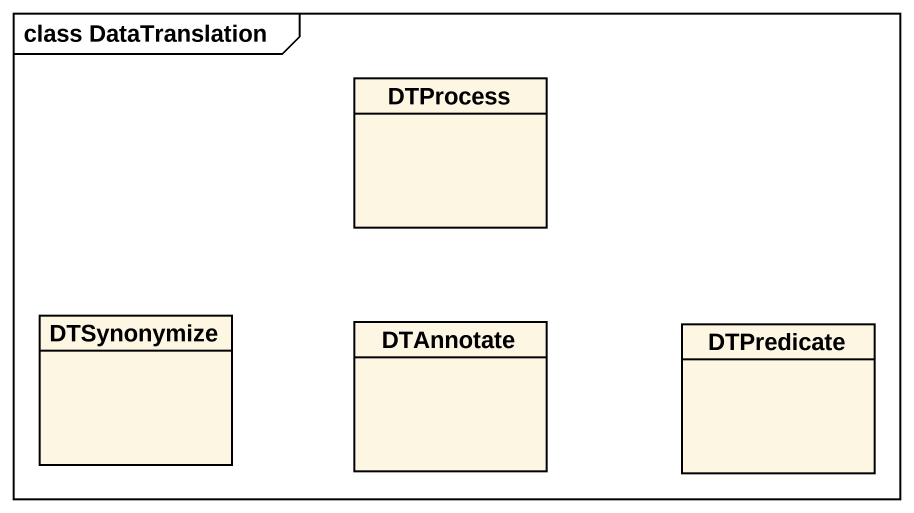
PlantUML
@startuml
mainframe class DataTranslation
hide circle
hide empty members
class DTProcess
class DTSynonymize
class DTAnnotate
class DTPredicate
@enduml
